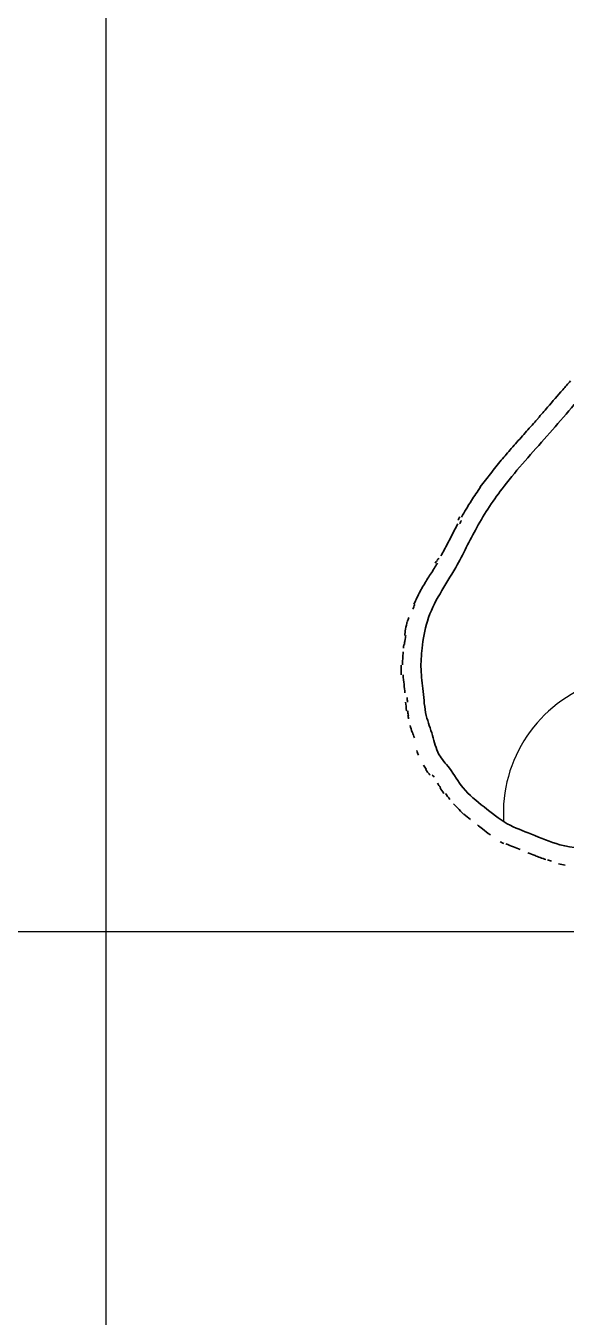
# Model space of a CAD drawing. Header units: millimetres. Extents: x 120281 to 1416367021, y -641565767 to 918373.
# Drawn here: x 750607 to 750893, y 863871 to 864555 of the extents above; entities that cross this region are included whole.
import ezdxf

# ---------------------------------------------------------------- set-up
doc = ezdxf.new("R2010")
doc.units = ezdxf.units.MM
for name, color, linetype, lineweight in [('0_Ном._пера__1', 7, 'Continuous', 35), ('размер', 90, 'Continuous', 40), ('Чертеж эскизный_Ном._пера__1_Ном._пера__241_Ном._пера__41', 7, 'Continuous', 25)]:
    doc.layers.add(name, color=color, linetype=linetype, lineweight=lineweight)

msp = doc.modelspace()

# ---------------------------------------------------------------- linework, layer by layer
at = {"layer": '0_Ном._пера__1', "linetype": 'Continuous'}
for points, knots in [([(751345.47628, 864559.26759), (751345.07041, 864565.00709), (751344.66454, 864570.74659), (751343.75805, 864576.41216), (751343.09287, 864580.56953), (751342.15812, 864584.6871), (751341.01328, 864588.75428), (751339.90364, 864592.69641), (751338.59663, 864596.5912), (751337.23758, 864600.41304), (751334.77559, 864607.3365), (751332.14283, 864614.02057), (751329.18832, 864621.10281), (751326.73676, 864626.97945), (751324.06366, 864633.13023), (751319.22257, 864636.59559), (751316.29377, 864638.6921), (751312.57146, 864639.80572), (751309.25242, 864641.57548), (751306.00015, 864643.30965), (751303.13509, 864645.67384), (751299.83739, 864647.10848), (751296.75329, 864648.4502), (751293.29079, 864648.97889), (751289.86724, 864649.32282), (751285.59364, 864649.75215), (751281.38073, 864649.89358), (751277.13029, 864649.87593), (751272.5004, 864649.85671), (751267.82596, 864649.64874), (751263.28751, 864648.76782), (751258.53665, 864647.84567), (751253.93479, 864646.18612), (751249.44032, 864644.34293), (751244.98869, 864642.51731), (751240.6424, 864640.51153), (751236.14825, 864638.80804), (751228.92674, 864636.07076), (751221.32345, 864634.114), (751214.55139, 864630.50948), (751209.38059, 864627.75725), (751204.6944, 864624.04435), (751199.59836, 864621.10281), (751192.38008, 864616.93625), (751184.33952, 864614.31727), (751176.89126, 864610.58992), (751169.34458, 864606.8133), (751162.40597, 864601.89882), (751155.29441, 864597.30958), (751149.43338, 864593.52733), (751143.45487, 864589.96599), (751137.57017, 864586.24357), (751132.46694, 864583.01548), (751127.43427, 864579.66624), (751122.4938, 864576.19129), (751099.99812, 864560.36865), (751079.41426, 864541.9397), (751059.35978, 864523.07183), (751042.70683, 864507.40423), (751026.41891, 864491.43399), (751010.06854, 864475.48537), (750995.02904, 864460.8154), (750979.93671, 864446.16373), (750965.76459, 864430.66635), (750953.15296, 864416.87538), (750941.27006, 864402.41468), (750928.65959, 864388.61478), (750921.13772, 864380.38344), (750913.35697, 864372.38721), (750905.86875, 864364.12874), (750897.96506, 864355.41207), (750890.38726, 864346.40325), (750882.60658, 864337.56806), (750874.90625, 864328.82413), (750867.00719, 864320.25027), (750859.89942, 864311.00928), (750854.57775, 864304.09045), (750849.69966, 864296.79765), (750845.47511, 864289.18309), (750841.62105, 864282.23633), (750838.31076, 864275.02178), (750834.35046, 864268.0667), (750829.0287, 864258.72064), (750822.53299, 864249.84313), (750819.33588, 864239.72586), (750817.86915, 864235.08437), (750817.09789, 864230.1819), (750816.55707, 864225.27697), (750816.14808, 864221.56764), (750815.87082, 864217.8569), (750815.99681, 864214.16379), (750816.12955, 864210.2729), (750816.71072, 864206.40159), (750817.11311, 864202.49369), (750817.5555, 864198.19728), (750817.78212, 864193.85668), (750818.78128, 864189.71367), (750819.63977, 864186.15392), (750821.0655, 864182.74007), (750822.1145, 864179.15357), (750823.11329, 864175.73874), (750823.77373, 864172.16726), (750825.45894, 864169.15213), (750826.91594, 864166.54532), (750829.1378, 864164.35451), (750831.01418, 864161.92795), (750833.64802, 864158.52182), (750835.59359, 864154.65154), (750838.24583, 864151.36964), (750841.34663, 864147.53268), (750845.41481, 864144.49982), (750849.36921, 864141.36644), (750853.36688, 864138.19876), (750857.24806, 864134.9283), (750861.60478, 864132.47508), (750865.62299, 864130.21246), (750870.04719, 864128.64497), (750874.39975, 864126.91751), (750879.39651, 864124.93438), (750884.29794, 864122.74045), (750889.41698, 864121.36192), (750896.23106, 864119.52694), (750903.42861, 864119.13677), (750910.55244, 864118.58307), (750916.32585, 864118.13433), (750922.05138, 864117.57817), (750927.7918, 864117.47122), (750935.93254, 864117.31956), (750944.10256, 864118.07142), (750952.26541, 864118.58311), (750957.83681, 864118.93235), (750963.404, 864119.16978), (750968.94909, 864119.69317), (750975.47074, 864120.30875), (750981.96096, 864121.31995), (750988.4182, 864122.47191), (750996.04668, 864123.83282), (751003.62951, 864125.39017), (751011.22226, 864126.9176), (751024.05691, 864129.49954), (751036.92062, 864131.99602), (751049.60109, 864135.25387), (751062.03801, 864138.44915), (751074.29936, 864142.37677), (751086.30973, 864146.92395), (751097.57996, 864151.19091), (751108.62927, 864156.00345), (751119.67863, 864160.81596)], [0, 0, 0, 0, 1, 1, 1, 2, 2, 2, 3, 3, 3, 4, 4, 4, 5, 5, 5, 6, 6, 6, 7, 7, 7, 8, 8, 8, 9, 9, 9, 10, 10, 10, 11, 11, 11, 12, 12, 12, 13, 13, 13, 14, 14, 14, 15, 15, 15, 16, 16, 16, 17, 17, 17, 18, 18, 18, 19, 19, 19, 20, 20, 20, 21, 21, 21, 22, 22, 22, 23, 23, 23, 24, 24, 24, 25, 25, 25, 26, 26, 26, 27, 27, 27, 28, 28, 28, 29, 29, 29, 30, 30, 30, 31, 31, 31, 32, 32, 32, 33, 33, 33, 34, 34, 34, 35, 35, 35, 36, 36, 36, 37, 37, 37, 38, 38, 38, 39, 39, 39, 40, 40, 40, 41, 41, 41, 42, 42, 42, 43, 43, 43, 44, 44, 44, 45, 45, 45, 46, 46, 46, 47, 47, 47, 48, 48, 48, 49, 49, 49, 49]), ([(750895.06726, 864366.72117), (750893.69816, 864365.18149), (750892.34038, 864363.63941), (750890.99111, 864362.09741), (750888.2926, 864359.01347), (750885.63433, 864355.92945), (750882.98187, 864352.86551), (750881.25392, 864350.86949), (750879.53334, 864348.88231), (750877.8097, 864346.90819)], [0, 0, 0, 0, 1, 1, 1, 2, 2, 2, 3, 3, 3, 3]), ([(750877.8879, 864346.90684), (750877.10436, 864346.0092), (750876.32066, 864345.11435), (750875.53625, 864344.22278), (750874.57935, 864343.13514), (750873.42697, 864342.05054), (750872.45835, 864340.95928)], [0, 0, 0, 0, 1, 1, 1, 2, 2, 2, 2]), ([(750872.5895, 864340.95832), (750871.62131, 864339.86705), (750870.64802, 864338.77262), (750869.6716, 864337.67336), (750867.71863, 864335.47469), (750865.72667, 864333.25736), (750863.76461, 864331.0065), (750861.97835, 864328.95732), (750860.197, 864326.88091), (750858.42973, 864324.766), (750856.48949, 864322.4441), (750854.57752, 864320.07478), (750852.6935, 864317.64596)], [0, 0, 0, 0, 1, 1, 1, 2, 2, 2, 3, 3, 3, 4, 4, 4, 4]), ([(750852.78737, 864317.64842), (750851.90106, 864316.50528), (750851.02388, 864315.34946), (750850.159, 864314.18379), (750849.29388, 864313.01777), (750848.2066, 864311.84481), (750847.36513, 864310.65797)], [0, 0, 0, 0, 1, 1, 1, 2, 2, 2, 2]), ([(750847.51042, 864310.65063), (750845.82817, 864308.27694), (750844.1959, 864305.86115), (750842.6207, 864303.40419), (750841.66733, 864301.91713), (750840.72018, 864300.42202), (750839.81021, 864298.905), (750838.97776, 864297.51722), (750838.1561, 864296.11376), (750837.3626, 864294.70123)], [0, 0, 0, 0, 1, 1, 1, 2, 2, 2, 3, 3, 3, 3]), ([(750835.46247, 864291.11628), (750834.83033, 864289.93044), (750834.21549, 864288.75143), (750833.61241, 864287.58181), (750832.40623, 864285.24253), (750831.20542, 864282.95216), (750830.05155, 864280.70612), (750828.89766, 864278.46003), (750827.73201, 864276.26841), (750826.55338, 864274.14754)], [0, 0, 0, 0, 1, 1, 1, 2, 2, 2, 3, 3, 3, 3]), ([(750824.63813, 864270.24381), (750824.08772, 864269.31667), (750823.52164, 864268.37914), (750822.94467, 864267.42966), (750821.79037, 864265.53011), (750820.31361, 864263.60629), (750819.11231, 864261.59552), (750817.91094, 864259.58465), (750816.68193, 864257.50983), (750815.52367, 864255.3478), (750814.36541, 864253.18576), (750813.26089, 864250.93471), (750812.24946, 864248.5755)], [0, 0, 0, 0, 1, 1, 1, 2, 2, 2, 3, 3, 3, 4, 4, 4, 4]), ([(750808.74771, 864239.55074), (750808.38529, 864238.15032), (750808.074, 864236.75688), (750807.80241, 864235.37497), (750807.57945, 864234.24043), (750807.52601, 864233.10415), (750807.35069, 864231.98724)], [0, 0, 0, 0, 1, 1, 1, 2, 2, 2, 2]), ([(750806.57835, 864223.49265), (750806.46289, 864222.19632), (750806.36719, 864220.87589), (750806.3031, 864219.53142), (750806.25471, 864218.51615), (750806.17854, 864217.50848), (750806.17177, 864216.46606)], [0, 0, 0, 0, 1, 1, 1, 2, 2, 2, 2]), ([(750805.50578, 864216.40034), (750805.49913, 864215.53551), (750805.50874, 864214.66112), (750805.53797, 864213.77851), (750805.56719, 864212.89605), (750805.51041, 864212.10899), (750805.57015, 864211.26579)], [0, 0, 0, 0, 1, 1, 1, 2, 2, 2, 2]), ([(750806.50933, 864211.22462), (750806.63599, 864209.47644), (750806.81376, 864207.81224), (750806.99434, 864206.22689), (750807.17492, 864204.64153), (750807.3164, 864203.13824), (750807.46667, 864201.70607)], [0, 0, 0, 0, 1, 1, 1, 2, 2, 2, 2]), ([(750833.23794, 864142.98222), (750833.93301, 864142.23931), (750834.63708, 864141.53705), (750835.34222, 864140.86867), (750836.61203, 864139.66506), (750837.1913, 864138.55408), (750838.43166, 864137.53192)], [0, 0, 0, 0, 1, 1, 1, 2, 2, 2, 2]), ([(750845.80132, 864131.86224), (750846.67508, 864131.16486), (750847.5743, 864130.45056), (750848.50643, 864129.72948), (750849.89576, 864128.65472), (750851.13738, 864127.57592), (750852.70212, 864126.51079)], [0, 0, 0, 0, 1, 1, 1, 2, 2, 2, 2]), ([(750860.9511, 864121.90612), (750862.30136, 864121.27953), (750863.62658, 864120.71671), (750864.91483, 864120.19219), (750866.20224, 864119.66802), (750867.19394, 864119.21109), (750868.39754, 864118.74262)], [0, 0, 0, 0, 1, 1, 1, 2, 2, 2, 2]), ([(750872.57631, 864117.13612), (750873.78618, 864116.64537), (750875.02952, 864116.13445), (750876.31158, 864115.61929), (750878.09927, 864114.90096), (750880.04942, 864114.14875), (750882.00602, 864113.46506)], [0, 0, 0, 0, 1, 1, 1, 2, 2, 2, 2])]:
    msp.add_open_spline(points, degree=3, knots=knots, dxfattribs=at)
for points in [[(750836.49936, 864294.805), (750836.16308, 864294.2097), (750835.83016, 864293.6116), (750835.50294, 864293.01584)], [(750837.3788, 864292.91581), (750837.05562, 864292.31979), (750836.7375, 864291.72513), (750836.4237, 864291.13218)], [(750825.35604, 864273.05168), (750825.09673, 864272.59699), (750824.83346, 864272.14185), (750824.56521, 864271.68342)], [(750824.30251, 864271.64037), (750824.03278, 864271.18191), (750823.75857, 864270.72102), (750823.48045, 864270.25753)], [(750812.70585, 864248.54543), (750812.34953, 864247.71221), (750812.00598, 864246.8653), (750811.67804, 864246.0039)], [(750809.47686, 864241.66204), (750809.26773, 864240.95913), (750809.07289, 864240.25724), (750808.89085, 864239.55709)], [(750807.95444, 864232.0293), (750807.82304, 864231.18771), (750807.70354, 864230.35172), (750807.59361, 864229.52221)], [(750806.90495, 864227.31951), (750806.82991, 864226.6848), (750806.75949, 864226.05726), (750806.69209, 864225.42118)], [(750807.46162, 864229.41676), (750807.3658, 864228.69218), (750807.27728, 864227.97254), (750807.1946, 864227.25842)], [(750808.60812, 864199.33468), (750808.68493, 864198.52331), (750808.76261, 864197.68434), (750808.84848, 864196.81932)], [(750807.82758, 864196.83758), (750807.96848, 864195.38813), (750808.13167, 864193.86542), (750808.36091, 864192.2763)], [(750808.90764, 864192.21627), (750809.02356, 864191.41681), (750809.15639, 864190.60055), (750809.31282, 864189.76886)], [(750809.03851, 864189.92411), (750809.15646, 864189.29352), (750809.28799, 864188.65405), (750809.43628, 864188.00663)], [(750810.16422, 864184.43962), (750810.5448, 864183.19146), (750810.93809, 864182.0305), (750811.31016, 864180.94401)], [(750811.45588, 864180.91377), (750811.82812, 864179.82716), (750812.17923, 864178.81493), (750812.487, 864177.86776)], [(750813.81257, 864171.16954), (750814.04076, 864170.40556), (750814.29841, 864169.60193), (750814.60357, 864168.76401)], [(750817.35285, 864163.41494), (750817.803, 864162.68658), (750818.26195, 864162.02016), (750818.71282, 864161.40544)], [(750818.47604, 864161.12626), (750818.92573, 864160.51125), (750819.36749, 864159.9477), (750819.78987, 864159.42588)], [(750819.60566, 864159.6511), (750820.02654, 864159.12957), (750820.42815, 864158.64969), (750820.80226, 864158.20458)], [(750821.89651, 864158.32709), (750822.275, 864157.88216), (750822.62602, 864157.472), (750822.94353, 864157.0932)], [(750824.72036, 864153.96417), (750825.22825, 864153.20155), (750825.7621, 864152.35959), (750826.3394, 864151.45117)], [(750826.10416, 864151.40277), (750826.68171, 864150.49421), (750827.3027, 864149.51912), (750827.99598, 864148.49599)], [(750828.96965, 864148.50353), (750829.66399, 864147.48048), (750830.43104, 864146.40879), (750831.30844, 864145.3177)], [(750838.59138, 864137.5153), (750839.83252, 864136.49308), (750841.04213, 864135.54318), (750842.1921, 864134.6382)], [(750857.82687, 864122.92643), (750858.50989, 864122.57766), (750859.1886, 864122.24847), (750859.8611, 864121.9353)], [(750882.89235, 864113.34769), (750883.59497, 864113.10255), (750884.30965, 864112.8631), (750885.03724, 864112.63216)], [(750888.71693, 864111.26373), (750889.9121, 864110.99873), (750891.09864, 864110.76997), (750892.27434, 864110.56972)]]:
    msp.add_open_spline(points, degree=3, dxfattribs=at)
at = {"layer": 'размер', "color": 0, "lineweight": 30}
for p, q in [((750649.44442, 862574.51942), (750649.44442, 868078.27871)), ((746646.71039, 864075.54468), (765146.71528, 864074.91968))]:
    msp.add_line(p, q, dxfattribs=at)
at = {"layer": 'Чертеж эскизный_Ном._пера__1_Ном._пера__241_Ном._пера__41', "linetype": 'Continuous'}
msp.add_arc((750932.77584, 864137.89435), 73.23843, 34.19478031, 183.3225204, dxfattribs=at)

doc.saveas('drawing.dxf')
